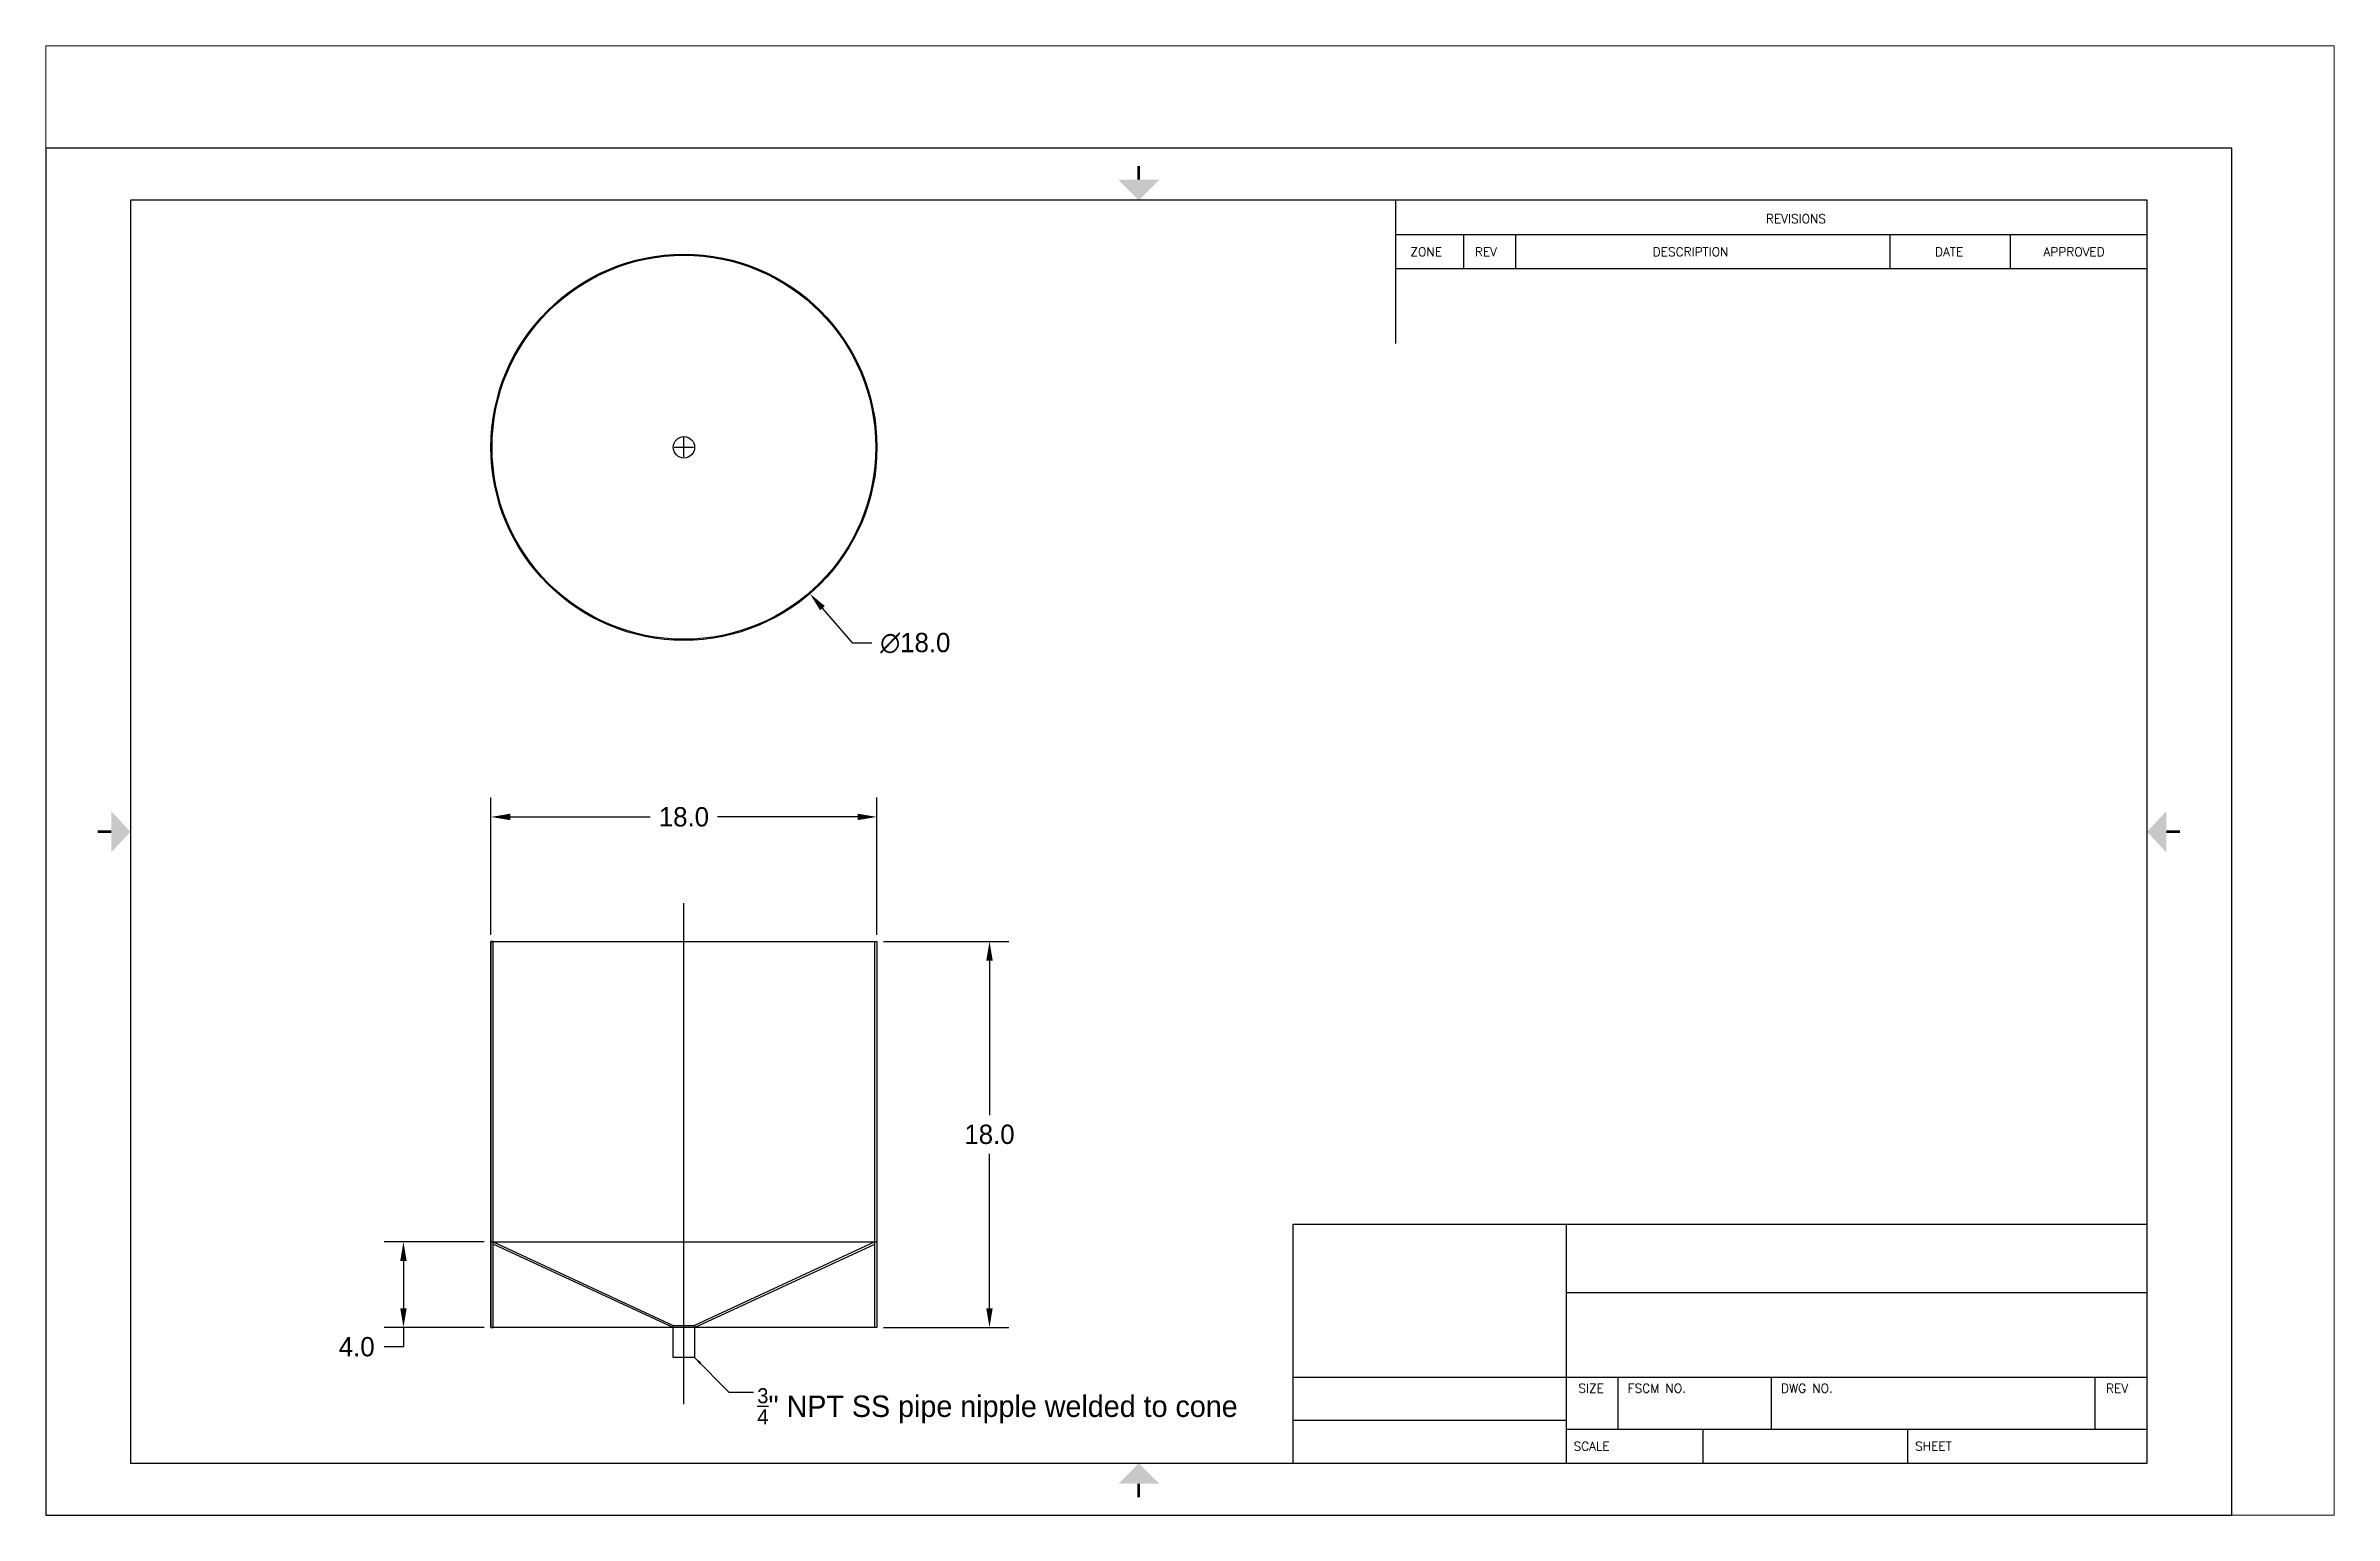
# Paper-space layout 'Layout1' of a CAD drawing. Header units: inches. Extents: x 0 to 16.8, y 0 to 10.8.
# The model-space entities are those that its viewports show. They can reach past a viewport. Long polylines and large blocks are cut down to what shows.
import ezdxf

# ---------------------------------------------------------------- set-up
doc = ezdxf.new("R2010")
doc.units = ezdxf.units.IN
doc.header["$MEASUREMENT"] = 0
doc.linetypes.add('CENTER2', pattern=[1.125, 0.75, -0.125, 0.125, -0.125])
doc.layers.add('Dems', color=7, linetype='Continuous')
doc.layers.add('Title Block', color=7, linetype='Continuous')
doc.styles.add('Roman', font='romans')
doc.dimstyles.get("Standard").update_dxf_attribs({"dimtxt": 0.18, "dimasz": 0.18, "dimexe": 0.18, "dimexo": 0.0625, "dimgap": 0.09, "dimtad": 0, "dimtih": 1, "dimtoh": 1, "dimdec": 4, "dimzin": 0, "dimdsep": 46, "dimtxsty": 'Standard', "dimcen": 0.09, "dimadec": 0, "dimazin": 0, "dimtfac": 1, "dimtdec": 4, "dimtofl": 0, "dimtmove": 0, "dimatfit": 3, "dimfxl": 0, "dimtolj": 1, "dimtzin": 0, "dimarcsym": 0})

# ---------------------------------------------------------------- blocks, each defined once
blk = doc.blocks.new('ANSI B title block.dwg')
at = {"layer": 'Title Block'}
for p, q in [((16, 10), (0, 10)), ((0, 10), (0, 0)), ((16, 0), (16, 10)), ((15.38, 9.62), (0.62, 9.62)), ((0.62, 9.62), (0.62, 0.38)), ((9.88, 9.62), (9.88, 8.5727)), ((15.38, 0.38), (15.38, 9.62)), ((9.88, 9.37), (15.38, 9.37)), ((10.38, 9.12), (10.38, 9.37)), ((10.76, 9.12), (10.76, 9.37)), ((13.5, 9.12), (13.5, 9.37)), ((14.38, 9.12), (14.38, 9.37)), ((9.88, 9.12), (15.38, 9.12)), ((9.13, 2.13), (15.38, 2.13)), ((9.13, 0.38), (9.13, 2.13)), ((11.13, 0.38), (11.13, 2.13)), ((11.13, 1.63), (15.38, 1.63)), ((9.13, 1.01), (15.38, 1.01)), ((11.51, 0.63), (11.51, 1.01)), ((12.63, 0.63), (12.63, 1.01)), ((15, 0.63), (15, 1.01)), ((9.13, 0.695), (11.13, 0.695)), ((11.13, 0.63), (15.38, 0.63)), ((12.13, 0.38), (12.13, 0.63)), ((13.63, 0.38), (13.63, 0.63)), ((0.62, 0.38), (15.38, 0.38)), ((0, 0), (16, 0))]:
    blk.add_line(p, q, dxfattribs=at)
at = {"layer": 'Title Block', "const_width": 0.02}
for points in [[(8, 9.87), (8, 9.77)], [(0.38, 5), (0.48, 5)], [(15.62, 5), (15.52, 5)], [(8, 0.13), (8, 0.23)]]:
    blk.add_lwpolyline(points, dxfattribs=at)
at = {"layer": 'Title Block'}
for points in [[(7.85, 9.77), (8.15, 9.77), (8, 9.62)], [(0.48, 4.85), (0.48, 5.15), (0.62, 5)], [(15.52, 4.85), (15.52, 5.15), (15.38, 5)], [(7.85, 0.23), (8.15, 0.23), (8, 0.38)]]:
    blk.add_solid(points, dxfattribs=at)
at = {"color": 0, "style": 'Roman', "flags": 8}
for tag, p in [('FNAME', (-0.05, 6)), ('REVDATE', (-0.05, 3)), ('USER', (-0.05, 0))]:
    blk.add_attdef(tag, p, '', height=0.15, rotation=90, dxfattribs=at)
at = {"layer": 'Title Block', "style": 'Roman'}
for s, p in [('REVISIONS', (12.5902, 9.4525)), ('ZONE', (9.9887, 9.2103)), ('REV', (10.4601, 9.2103)), ('DESCRIPTION', (11.762, 9.2103)), ('DATE', (13.8277, 9.2103)), ('APPROVED', (14.6214, 9.2103)), ('SIZE', (11.2179, 0.8959)), ('FSCM NO.', (11.5789, 0.8959)), ('DWG NO.', (12.701, 0.8959)), ('REV', (15.0805, 0.8959)), ('SCALE', (11.1823, 0.4725)), ('SHEET', (13.6828, 0.4725))]:
    blk.add_text(s, height=0.065, dxfattribs=at).set_placement(p)
blk = doc.blocks.new('*D0')
at = {"layer": 'Defpoints', "color": 0}
for p in [(14.81, 51.73), (26.56, 38.09)]:
    blk.add_point(p, dxfattribs=at)
at = {"layer": 'Dems', "color": 0, "lineweight": -2}
for p, q in [((20.24, 44.91), (21.14, 44.91)), ((20.69, 44.46), (20.69, 45.36)), ((28.56, 35.78), (27.15, 37.41)), ((29.46, 35.78), (28.56, 35.78))]:
    blk.add_line(p, q, dxfattribs=at)
at = {"layer": 'Dems', "color": 0}
blk.add_solid([(27.26, 37.51), (27.04, 37.31), (26.56, 38.09)], dxfattribs=at)
at = {"layer": 'Dems', "color": 0, "insert": (31.48, 35.78), "char_height": 0.9, "attachment_point": 5}
blk.add_mtext('\\A1;∅18.0', dxfattribs=at)
blk = doc.blocks.new('*D1')
at = {"layer": 'Defpoints', "color": 0}
for p in [(11.69, 27.68), (11.69, 21.88), (29.69, 21.88)]:
    blk.add_point(p, dxfattribs=at)
at = {"layer": 'Dems', "color": 0, "lineweight": -2}
for p, q in [((11.69, 22.19), (11.69, 28.58)), ((29.69, 22.19), (29.69, 28.58)), ((12.59, 27.68), (19.11, 27.68)), ((28.79, 27.68), (22.26, 27.68))]:
    blk.add_line(p, q, dxfattribs=at)
at = {"layer": 'Dems', "color": 0}
for points in [[(12.59, 27.83), (12.59, 27.53), (11.69, 27.68)], [(28.79, 27.83), (28.79, 27.53), (29.69, 27.68)]]:
    blk.add_solid(points, dxfattribs=at)
at = {"layer": 'Dems', "color": 0, "insert": (20.69, 27.68), "char_height": 0.9, "attachment_point": 5}
blk.add_mtext('\\A1;18.0', dxfattribs=at)
blk = doc.blocks.new('*D2')
at = {"layer": 'Defpoints', "color": 0}
for p in [(29.69, 21.88), (29.69, 3.88), (34.94, 3.88)]:
    blk.add_point(p, dxfattribs=at)
at = {"layer": 'Dems', "color": 0, "lineweight": -2}
for p, q in [((30, 21.88), (35.84, 21.88)), ((34.94, 20.98), (34.94, 13.78)), ((34.94, 4.78), (34.94, 11.98)), ((30, 3.88), (35.84, 3.88))]:
    blk.add_line(p, q, dxfattribs=at)
at = {"layer": 'Dems', "color": 0}
for points in [[(34.79, 20.98), (35.09, 20.98), (34.94, 21.88)], [(34.79, 4.78), (35.09, 4.78), (34.94, 3.88)]]:
    blk.add_solid(points, dxfattribs=at)
at = {"layer": 'Dems', "color": 0, "insert": (34.94, 12.88), "char_height": 0.9, "attachment_point": 5}
blk.add_mtext('\\A1;18.0', dxfattribs=at)
blk = doc.blocks.new('*D3')
at = {"layer": 'Defpoints', "color": 0}
for p in [(11.69, 7.88), (7.61, 3.88), (11.69, 3.88)]:
    blk.add_point(p, dxfattribs=at)
at = {"layer": 'Dems', "color": 0, "lineweight": -2}
for p, q in [((11.37, 7.88), (6.71, 7.88)), ((7.61, 6.98), (7.61, 4.78)), ((11.37, 3.88), (6.71, 3.88)), ((7.61, 3.88), (7.61, 2.98)), ((7.61, 2.98), (6.71, 2.98))]:
    blk.add_line(p, q, dxfattribs=at)
at = {"layer": 'Dems', "color": 0}
for points in [[(7.46, 6.98), (7.76, 6.98), (7.61, 7.88)], [(7.46, 4.78), (7.76, 4.78), (7.61, 3.88)]]:
    blk.add_solid(points, dxfattribs=at)
at = {"layer": 'Dems', "color": 0, "insert": (5.43, 2.98), "char_height": 0.9, "attachment_point": 5}
blk.add_mtext('\\A1;4.0', dxfattribs=at)

msp = doc.modelspace()

# ---------------------------------------------------------------- linework, layer by layer
at = {"linetype": 'CENTER2'}
msp.add_line((20.69, 0.31), (20.69, 23.66), dxfattribs=at)
for p, q in [((11.69, 21.88), (29.69, 21.88)), ((11.69, 7.88), (29.69, 7.88)), ((11.79, 7.88), (20.19, 3.98)), ((20.19, 3.88), (11.79, 7.77)), ((29.59, 7.88), (21.19, 3.98)), ((21.19, 3.88), (29.59, 7.77))]:
    msp.add_line(p, q)
for points in [[(11.69, 3.88), (11.79, 3.88), (11.79, 21.88), (11.69, 21.88)], [(29.69, 3.88), (29.59, 3.88), (29.59, 21.88), (29.69, 21.88)], [(20.19, 3.98), (21.19, 3.98), (21.19, 2.48), (20.19, 2.48)]]:
    msp.add_lwpolyline(points, close=True)
for radius in [9, 8.95]:
    msp.add_circle((20.69, 44.91), radius)
at = {"layer": 'Dems'}
msp.add_lwpolyline([(11.69, 21.88), (29.69, 21.88), (29.69, 3.88), (11.69, 3.88)], close=True, dxfattribs=at)
msp.add_circle((20.69, 44.91), 0.5, dxfattribs=at)

# ---------------------------------------------------------------- texts
at = {"layer": 'Dems', "insert": (24.11, 1.05), "char_height": 1, "width": 21.5591, "attachment_point": 1}
msp.add_mtext('\\A1;{\\H0.7x;\\S3/4;}" NPT SS pipe nipple welded to cone', dxfattribs=at)

# ---------------------------------------------------------------- dimensions: what is measured, and where the dimension line sits
at = {"layer": 'Dems'}
dim = msp.add_diameter_dim_2p(p1=(14.81, 51.73), p2=(26.56, 38.09), dimstyle='Standard', override={"dimscale": 5, "dimdec": 1}, dxfattribs=at)
dim.commit()
dim.dimension.update_dxf_attribs({"geometry": '*D0', "text_midpoint": (31.48, 35.78), "dimtype": 163})
dim = msp.add_linear_dim(base=(11.69, 27.68), p1=(29.69, 21.88), p2=(11.69, 21.88), dimstyle='Standard', override={"dimscale": 5, "dimdec": 1}, dxfattribs=at)
dim.commit()
dim.dimension.update_dxf_attribs({"geometry": '*D1', "text_midpoint": (20.69, 27.68)})
for base, p1, p2, picture, middle in [((34.94, 3.88), (29.69, 21.88), (29.69, 3.88), '*D2', (34.94, 12.88)), ((7.61, 3.88), (11.69, 7.88), (11.69, 3.88), '*D3', (5.43, 2.98))]:
    dim = msp.add_linear_dim(base=base, p1=p1, p2=p2, angle=90, dimstyle='Standard', override={"dimscale": 5, "dimdec": 1}, dxfattribs=at)
    dim.commit()
    dim.dimension.update_dxf_attribs({"geometry": picture, "text_midpoint": middle})

# ---------------------------------------------------------------- leaders
at = {"layer": 'Dems', "annotation_type": 0, "has_hookline": 1, "hookline_direction": 0, "text_width": 18.2}
msp.add_leader([(21.19, 2.48), (22.79, 0.87), (23.93, 0.87)], dimstyle='Standard', override={"dimscale": 2, "dimgap": 0.09, "dimtad": 0}, dxfattribs=at)

psp = doc.layouts.get("Layout1")

# ---------------------------------------------------------------- block references
at = {"layer": 'Dems'}
psp.add_blockref('ANSI B title block.dwg', (0, 0), dxfattribs=at)

# ---------------------------------------------------------------- viewports
psp.add_viewport(center=(8.375, 5.375), size=(16.75, 10.75), view_center_point=(44.291, 29.378), view_height=68.49453, dxfattribs=at)

doc.saveas('drawing.dxf')
